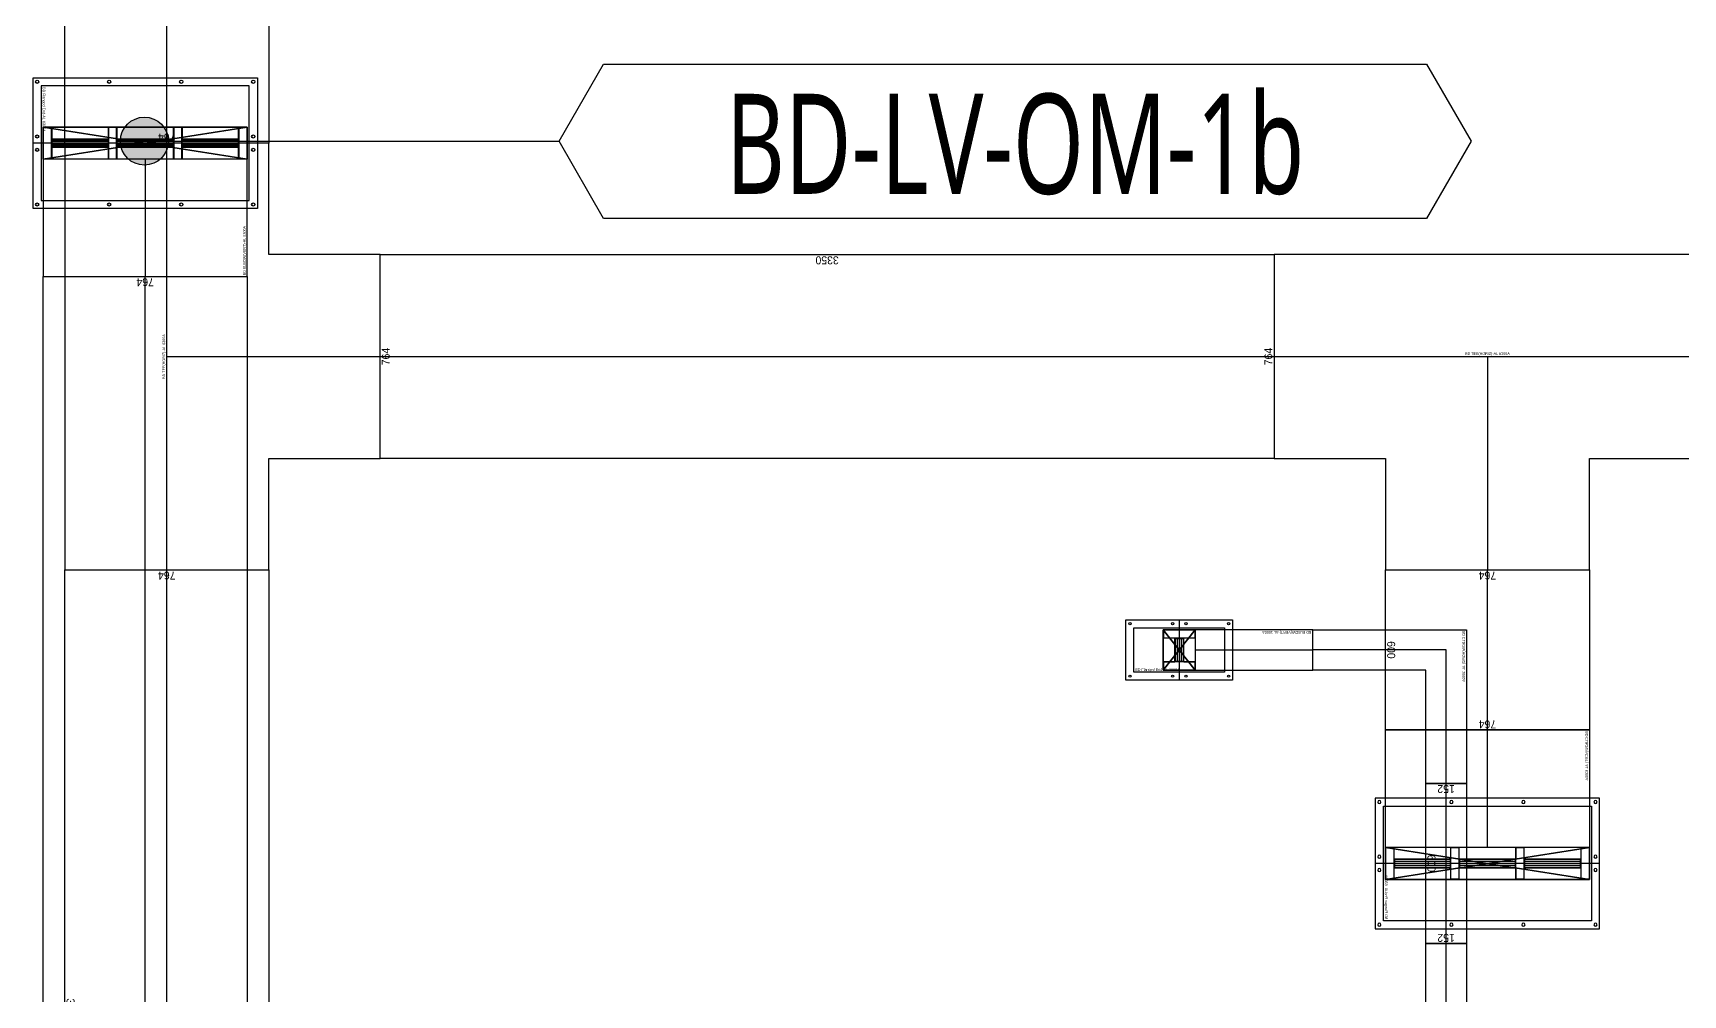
# Model space of a CAD drawing. Header units: millimetres. Extents: x 84228 to 374549, y -351975 to 847575.
# Drawn here: x 111007 to 117192, y -237989 to -234382 of the extents above; entities that cross this region are included whole.
import ezdxf
from ezdxf.enums import TextEntityAlignment as Align

# ---------------------------------------------------------------- set-up
doc = ezdxf.new("R2010")
doc.units = ezdxf.units.MM
doc.header["$LTSCALE"] = 150
doc.layers.get('Defpoints').update_dxf_attribs({"color": 150})
for name, color, linetype in [('-----27 Bus Duct_LV_380-220V', 200, 'Continuous'), ('-----27 Bus Duct_LV_380-220V_LOAD BANK', 7, 'Continuous'), ('-----27 Bus Duct_LV_380-220V_UT', 41, 'Continuous'), ('-----99 Cable Schedule', 2, 'Continuous')]:
    doc.layers.add(name, color=color, linetype=linetype)
doc.styles.add('DH', font='malgun.ttf')
doc.styles.add('ELEC', font='Dotum.ttf')
doc.styles.get("Standard").update_dxf_attribs({"font": 'Dotum.ttf'})
doc.dimstyles.new('전기통신참고용-치수', dxfattribs={"dimscale": 15, "dimtxt": 2, "dimasz": 0, "dimexe": 0, "dimexo": 0, "dimgap": 0.4, "dimtad": 4, "dimdec": 0, "dimzin": 0, "dimdsep": 46, "dimtxsty": 'Standard', "dimblk": 'NONE', "dimcen": 0, "dimse1": 1, "dimse2": 1, "dimsd1": 1, "dimsd2": 1, "dimclrd": 8, "dimclre": 8, "dimclrt": 8, "dimadec": 0, "dimazin": 0, "dimtfac": 1, "dimtdec": 0, "dimtix": 1, "dimtmove": 2, "dimatfit": 0, "dimldrblk": 'NONE', "dimfxl": 2, "dimtolj": 1, "dimtzin": 0, "dimarcsym": 0})

# ---------------------------------------------------------------- blocks, each defined once
blk = doc.blocks.new('*U5')
at = {"color": 1}
for p, q in [((60, 382), (-60, -382)), ((-60, 382), (60, -382))]:
    blk.add_line(p, q, dxfattribs=at)
at = {"color": 0}
blk.add_line((0, 420.5), (0, -420.5), dxfattribs=at)
for points in [[(245, -420.5), (-245, -420.5), (-245, 420.5), (245, 420.5)], [(-215, -389.5), (215, -389.5), (215, 389.5), (-215, 389.5)]]:
    blk.add_lwpolyline(points, close=True, dxfattribs=at)
at = {"color": 1}
blk.add_lwpolyline([(60, -382), (-60, -382), (-60, 382), (60, 382)], close=True, dxfattribs=at)
for points in [[(-60, 136, -0.4142136), (-58, 138), (-17.2, 138, 0.4142136), (-16.2, 139), (-16.2, 349, 0.4142136), (-17.2, 350), (-58, 350, -0.4142136), (-60, 352), (-60, 382, -0.4142136), (-59, 381), (-59, 352, 0.4142136), (-58, 351), (58, 351, 0.4142136), (59, 352), (59, 381, -0.4142136), (60, 382), (60, 352, -0.4142136), (58, 350), (17.2, 350, 0.4142136), (16.2, 349), (16.2, 139, 0.4142136), (17.2, 138), (58, 138, -0.4142136), (60, 136), (60, 124, -0.4142136), (59, 125), (59, 136, 0.4142136), (58, 137), (-58, 137, 0.4142136), (-59, 136), (-59, 125, -0.4142136), (-60, 124), (-60, 124), (-60, 124), (-60, 124)], [(-15.2, 139), (-15.2, 349, -0.4142136), (-14.2, 350), (14.2, 350, -0.4142136), (15.2, 349), (15.2, 139, -0.4142136), (14.2, 138), (-14.2, 138, -0.4142136)], [(-14.2, 140), (-14.2, 348, -0.4142136), (-13.2, 349), (-8.85, 349, -0.4142136), (-7.85, 348), (-7.85, 140, -0.4142136), (-8.85, 139), (-13.2, 139, -0.4142136)], [(-6.85, 140), (-6.85, 348, -0.4142136), (-5.85, 349), (-1.5, 349, -0.4142136), (-0.5, 348), (-0.5, 140, -0.4142136), (-1.5, 139), (-5.85, 139, -0.4142136)], [(0.5, 140), (0.5, 348, -0.4142136), (1.5, 349), (5.85, 349, -0.4142136), (6.85, 348), (6.85, 140, -0.4142136), (5.85, 139), (1.5, 139, -0.4142136)], [(7.85, 140), (7.85, 348, -0.4142136), (8.85, 349), (13.2, 349, -0.4142136), (14.2, 348), (14.2, 140, -0.4142136), (13.2, 139), (8.85, 139, -0.4142136)], [(-60, -108, -0.4142136), (-58, -106), (-17.2, -106, 0.4142136), (-16.2, -105), (-16.2, 105, 0.4142136), (-17.2, 106), (-58, 106, -0.4142136), (-60, 108), (-60, 122, -0.4142136), (-59, 121), (-59, 108, 0.4142136), (-58, 107), (58, 107, 0.4142136), (59, 108), (59, 121, -0.4142136), (60, 122), (60, 108, -0.4142136), (58, 106), (17.2, 106, 0.4142136), (16.2, 105), (16.2, -105, 0.4142136), (17.2, -106), (58, -106, -0.4142136), (60, -108), (60, -121, -0.4142136), (59, -120), (59, -108, 0.4142136), (58, -107), (-58, -107, 0.4142136), (-59, -108), (-59, -120, -0.4142136), (-60, -121), (-60, -121), (-60, -121), (-60, -121)], [(-15.2, -105), (-15.2, 105, -0.4142136), (-14.2, 106), (14.2, 106, -0.4142136), (15.2, 105), (15.2, -105, -0.4142136), (14.2, -106), (-14.2, -106, -0.4142136)], [(-14.2, -104), (-14.2, 104, -0.4142136), (-13.2, 105), (-8.85, 105, -0.4142136), (-7.85, 104), (-7.85, -104, -0.4142136), (-8.85, -105), (-13.2, -105, -0.4142136)], [(-6.85, -104), (-6.85, 104, -0.4142136), (-5.85, 105), (-1.5, 105, -0.4142136), (-0.5, 104), (-0.5, -104, -0.4142136), (-1.5, -105), (-5.85, -105, -0.4142136)], [(0.5, -104), (0.5, 104, -0.4142136), (1.5, 105), (5.85, 105, -0.4142136), (6.85, 104), (6.85, -104, -0.4142136), (5.85, -105), (1.5, -105, -0.4142136)], [(7.85, -104), (7.85, 104, -0.4142136), (8.85, 105), (13.2, 105, -0.4142136), (14.2, 104), (14.2, -104, -0.4142136), (13.2, -105), (8.85, -105, -0.4142136)], [(-60, -352, -0.4142136), (-58, -350), (-17.2, -350, 0.4142136), (-16.2, -349), (-16.2, -139, 0.4142136), (-17.2, -138), (-58, -138, -0.4142136), (-60, -136), (-60, -123, -0.4142136), (-59, -124), (-59, -136, 0.4142136), (-58, -137), (58, -137, 0.4142136), (59, -136), (59, -124, -0.4142136), (60, -123), (60, -136, -0.4142136), (58, -138), (17.2, -138, 0.4142136), (16.2, -139), (16.2, -349, 0.4142136), (17.2, -350), (58, -350, -0.4142136), (60, -352), (60, -382, -0.4142136), (59, -381), (59, -352, 0.4142136), (58, -351), (-58, -351, 0.4142136), (-59, -352), (-59, -381, -0.4142136), (-60, -382), (-60, -382), (-60, -382), (-60, -382)], [(-15.2, -349), (-15.2, -139, -0.4142136), (-14.2, -138), (14.2, -138, -0.4142136), (15.2, -139), (15.2, -349, -0.4142136), (14.2, -350), (-14.2, -350, -0.4142136)], [(-14.2, -348), (-14.2, -140, -0.4142136), (-13.2, -139), (-8.85, -139, -0.4142136), (-7.85, -140), (-7.85, -348, -0.4142136), (-8.85, -349), (-13.2, -349, -0.4142136)], [(-6.85, -348), (-6.85, -140, -0.4142136), (-5.85, -139), (-1.5, -139, -0.4142136), (-0.5, -140), (-0.5, -348, -0.4142136), (-1.5, -349), (-5.85, -349, -0.4142136)], [(0.5, -348), (0.5, -140, -0.4142136), (1.5, -139), (5.85, -139, -0.4142136), (6.85, -140), (6.85, -348, -0.4142136), (5.85, -349), (1.5, -349, -0.4142136)], [(7.85, -348), (7.85, -140, -0.4142136), (8.85, -139), (13.2, -139, -0.4142136), (14.2, -140), (14.2, -348, -0.4142136), (13.2, -349), (8.85, -349, -0.4142136)]]:
    blk.add_lwpolyline(points, format="xyb", close=True, dxfattribs=at)
at = {"color": 0}
for centre in [(-230, 405), (-25, 405), (25, 405), (230, 405), (-230, 135), (230, 135), (-230, -135), (230, -135), (-230, -405), (-25, -405), (25, -405), (230, -405)]:
    blk.add_circle(centre, 6, dxfattribs=at)
at = {"color": 0, "style": 'ELEC'}
blk.add_text('BD Flanged End-AL 6300A', height=10, dxfattribs=at).set_placement((-210, -379.5), align=Align.MIDDLE_LEFT)
blk = doc.blocks.new('*D478')
at = {"layer": 'Defpoints', "color": 0, "transparency": 16777216}
for p in [(0, 13040.2), (764, 13040.2), (764, 13040.2)]:
    blk.add_point(p, dxfattribs=at)
at = {"color": 0, "transparency": 16777216, "insert": (382, 13019.2), "char_height": 30, "attachment_point": 5}
blk.add_mtext('\\A1;{\\C0;764}', dxfattribs=at)
blk = doc.blocks.new('_None')
blk = doc.blocks.new('*D479')
at = {"layer": 'Defpoints', "color": 0, "transparency": 16777216}
for p in [(764, 13040.2), (764, 13040.2), (764, 12440.2)]:
    blk.add_point(p, dxfattribs=at)
at = {"color": 0, "transparency": 16777216, "insert": (743, 12740.2), "char_height": 30, "attachment_point": 5, "rotation": 90}
blk.add_mtext('\\A1;{\\C0;600}', dxfattribs=at)
blk = doc.blocks.new('*D480')
at = {"layer": 'Defpoints', "color": 0, "transparency": 16777216}
for p in [(0, 12440.2), (764, 12440.2), (764, 12440.2)]:
    blk.add_point(p, dxfattribs=at)
at = {"color": 0, "transparency": 16777216, "insert": (382, 12461.3), "char_height": 30, "attachment_point": 5}
blk.add_mtext('\\A1;{\\C0;764}', dxfattribs=at)
blk = doc.blocks.new('*U7')
at = {"color": 1}
for p, q in [((340, 382), (220, -382)), ((220, 382), (340, -382))]:
    blk.add_line(p, q, dxfattribs=at)
at = {"color": 0}
blk.add_lwpolyline([(-220, -382), (220, -382), (220, 382), (-220, 382)], close=True, dxfattribs=at)
blk.add_lwpolyline([(220, -382), (340, -382), (340, 382), (220, 382)], dxfattribs=at)
at = {"color": 1}
for points in [[(220, 136, -0.4142136), (222, 138), (262.8, 138, 0.4142136), (263.8, 139), (263.8, 349, 0.4142136), (262.8, 350), (222, 350, -0.4142136), (220, 352), (220, 382, -0.4142136), (221, 381), (221, 352, 0.4142136), (222, 351), (338, 351, 0.4142136), (339, 352), (339, 381, -0.4142136), (340, 382), (340, 352, -0.4142136), (338, 350), (297.2, 350, 0.4142136), (296.2, 349), (296.2, 139, 0.4142136), (297.2, 138), (338, 138, -0.4142136), (340, 136), (340, 124, -0.4142136), (339, 125), (339, 136, 0.4142136), (338, 137), (222, 137, 0.4142136), (221, 136), (221, 125, -0.4142136), (220, 124), (220, 124), (220, 124), (220, 124)], [(264.8, 139), (264.8, 349, -0.4142136), (265.8, 350), (294.2, 350, -0.4142136), (295.2, 349), (295.2, 139, -0.4142136), (294.2, 138), (265.8, 138, -0.4142136)], [(265.8, 140), (265.8, 348, -0.4142136), (266.8, 349), (271.15, 349, -0.4142136), (272.15, 348), (272.15, 140, -0.4142136), (271.15, 139), (266.8, 139, -0.4142136)], [(273.15, 140), (273.15, 348, -0.4142136), (274.15, 349), (278.5, 349, -0.4142136), (279.5, 348), (279.5, 140, -0.4142136), (278.5, 139), (274.15, 139, -0.4142136)], [(280.5, 140), (280.5, 348, -0.4142136), (281.5, 349), (285.85, 349, -0.4142136), (286.85, 348), (286.85, 140, -0.4142136), (285.85, 139), (281.5, 139, -0.4142136)], [(287.85, 140), (287.85, 348, -0.4142136), (288.85, 349), (293.2, 349, -0.4142136), (294.2, 348), (294.2, 140, -0.4142136), (293.2, 139), (288.85, 139, -0.4142136)], [(220, -108, -0.4142136), (222, -106), (262.8, -106, 0.4142136), (263.8, -105), (263.8, 105, 0.4142136), (262.8, 106), (222, 106, -0.4142136), (220, 108), (220, 122, -0.4142136), (221, 121), (221, 108, 0.4142136), (222, 107), (338, 107, 0.4142136), (339, 108), (339, 121, -0.4142136), (340, 122), (340, 108, -0.4142136), (338, 106), (297.2, 106, 0.4142136), (296.2, 105), (296.2, -105, 0.4142136), (297.2, -106), (338, -106, -0.4142136), (340, -108), (340, -121, -0.4142136), (339, -120), (339, -108, 0.4142136), (338, -107), (222, -107, 0.4142136), (221, -108), (221, -120, -0.4142136), (220, -121), (220, -121), (220, -121), (220, -121)], [(264.8, -105), (264.8, 105, -0.4142136), (265.8, 106), (294.2, 106, -0.4142136), (295.2, 105), (295.2, -105, -0.4142136), (294.2, -106), (265.8, -106, -0.4142136)], [(265.8, -104), (265.8, 104, -0.4142136), (266.8, 105), (271.15, 105, -0.4142136), (272.15, 104), (272.15, -104, -0.4142136), (271.15, -105), (266.8, -105, -0.4142136)], [(273.15, -104), (273.15, 104, -0.4142136), (274.15, 105), (278.5, 105, -0.4142136), (279.5, 104), (279.5, -104, -0.4142136), (278.5, -105), (274.15, -105, -0.4142136)], [(280.5, -104), (280.5, 104, -0.4142136), (281.5, 105), (285.85, 105, -0.4142136), (286.85, 104), (286.85, -104, -0.4142136), (285.85, -105), (281.5, -105, -0.4142136)], [(287.85, -104), (287.85, 104, -0.4142136), (288.85, 105), (293.2, 105, -0.4142136), (294.2, 104), (294.2, -104, -0.4142136), (293.2, -105), (288.85, -105, -0.4142136)], [(220, -352, -0.4142136), (222, -350), (262.8, -350, 0.4142136), (263.8, -349), (263.8, -139, 0.4142136), (262.8, -138), (222, -138, -0.4142136), (220, -136), (220, -123, -0.4142136), (221, -124), (221, -136, 0.4142136), (222, -137), (338, -137, 0.4142136), (339, -136), (339, -124, -0.4142136), (340, -123), (340, -136, -0.4142136), (338, -138), (297.2, -138, 0.4142136), (296.2, -139), (296.2, -349, 0.4142136), (297.2, -350), (338, -350, -0.4142136), (340, -352), (340, -382, -0.4142136), (339, -381), (339, -352, 0.4142136), (338, -351), (222, -351, 0.4142136), (221, -352), (221, -381, -0.4142136), (220, -382), (220, -382), (220, -382), (220, -382)], [(264.8, -349), (264.8, -139, -0.4142136), (265.8, -138), (294.2, -138, -0.4142136), (295.2, -139), (295.2, -349, -0.4142136), (294.2, -350), (265.8, -350, -0.4142136)], [(265.8, -348), (265.8, -140, -0.4142136), (266.8, -139), (271.15, -139, -0.4142136), (272.15, -140), (272.15, -348, -0.4142136), (271.15, -349), (266.8, -349, -0.4142136)], [(273.15, -348), (273.15, -140, -0.4142136), (274.15, -139), (278.5, -139, -0.4142136), (279.5, -140), (279.5, -348, -0.4142136), (278.5, -349), (274.15, -349, -0.4142136)], [(280.5, -348), (280.5, -140, -0.4142136), (281.5, -139), (285.85, -139, -0.4142136), (286.85, -140), (286.85, -348, -0.4142136), (285.85, -349), (281.5, -349, -0.4142136)], [(287.85, -348), (287.85, -140, -0.4142136), (288.85, -139), (293.2, -139, -0.4142136), (294.2, -140), (294.2, -348, -0.4142136), (293.2, -349), (288.85, -349, -0.4142136)]]:
    blk.add_lwpolyline(points, format="xyb", close=True, dxfattribs=at)
blk.add_lwpolyline([(220, 0), (-220, 0)], dxfattribs=at)
at = {"color": 0, "style": 'ELEC'}
blk.add_text('BD ELBOW(VERT)-AL 6300A', height=10, dxfattribs=at).set_placement((-215, -372), align=Align.MIDDLE_LEFT)
blk = doc.blocks.new('*D482')
at = {"layer": 'Defpoints', "color": 0, "transparency": 16777216}
for p in [(0, 12840.2), (764, 12840.2), (764, 12840.2)]:
    blk.add_point(p, dxfattribs=at)
at = {"color": 0, "transparency": 16777216, "insert": (382, 12819.2), "char_height": 30, "attachment_point": 5}
blk.add_mtext('\\A1;{\\C0;764}', dxfattribs=at)
blk = doc.blocks.new('*D483')
at = {"layer": 'Defpoints', "color": 0, "transparency": 16777216}
for p in [(764, 12840.2), (764, 12840.2), (764, 9540.2)]:
    blk.add_point(p, dxfattribs=at)
at = {"color": 0, "transparency": 16777216, "insert": (743, 11190.2), "char_height": 30, "attachment_point": 5, "rotation": 90}
blk.add_mtext('\\A1;{\\C0;3300}', dxfattribs=at)
blk = doc.blocks.new('*D484')
at = {"layer": 'Defpoints', "color": 0, "transparency": 16777216}
for p in [(0, 9540.2), (764, 9540.2), (764, 9540.2)]:
    blk.add_point(p, dxfattribs=at)
at = {"color": 0, "transparency": 16777216, "insert": (382, 9561.3), "char_height": 30, "attachment_point": 5}
blk.add_mtext('\\A1;{\\C0;764}', dxfattribs=at)
blk = doc.blocks.new('*U21')
at = {"color": 0}
blk.add_lwpolyline([(-800, -382), (-382, -382), (-382, -800), (382, -800), (382, -382), (800, -382), (800, 382), (-800, 382)], close=True, dxfattribs=at)
at = {"color": 1}
for points in [[(-800, 0), (800, 0)], [(0, 0), (0, -800)]]:
    blk.add_lwpolyline(points, dxfattribs=at)
at = {"color": 0, "style": 'ELEC'}
blk.add_text('BD TEE(HORIZ)-AL 6300A', height=10, dxfattribs=at).set_placement((0, 10), align=Align.MIDDLE)
blk = doc.blocks.new('*D486')
at = {"layer": 'Defpoints', "color": 0, "transparency": 16777216}
for p in [(0, 15790.2), (764, 15790.2), (764, 15790.2)]:
    blk.add_point(p, dxfattribs=at)
at = {"color": 0, "transparency": 16777216, "insert": (382, 15769.2), "char_height": 30, "attachment_point": 5}
blk.add_mtext('\\A1;{\\C0;764}', dxfattribs=at)
blk = doc.blocks.new('*D487')
at = {"layer": 'Defpoints', "color": 0, "transparency": 16777216}
for p in [(764, 15790.2), (764, 15790.2), (764, 12440.2)]:
    blk.add_point(p, dxfattribs=at)
at = {"color": 0, "transparency": 16777216, "insert": (743, 14115.2), "char_height": 30, "attachment_point": 5, "rotation": 90}
blk.add_mtext('\\A1;{\\C0;3350}', dxfattribs=at)
blk = doc.blocks.new('*D488')
at = {"layer": 'Defpoints', "color": 0, "transparency": 16777216}
for p in [(0, 12440.2), (764, 12440.2), (764, 12440.2)]:
    blk.add_point(p, dxfattribs=at)
at = {"color": 0, "transparency": 16777216, "insert": (382, 12461.3), "char_height": 30, "attachment_point": 5}
blk.add_mtext('\\A1;{\\C0;764}', dxfattribs=at)
blk = doc.blocks.new('*D490')
at = {"layer": 'Defpoints', "color": 0, "transparency": 16777216}
for p in [(0, 12840.2), (764, 12840.2), (764, 12840.2)]:
    blk.add_point(p, dxfattribs=at)
at = {"color": 0, "transparency": 16777216, "insert": (382, 12819.2), "char_height": 30, "attachment_point": 5}
blk.add_mtext('\\A1;{\\C0;764}', dxfattribs=at)
blk = doc.blocks.new('*D491')
at = {"layer": 'Defpoints', "color": 0, "transparency": 16777216}
for p in [(764, 12840.2), (764, 12840.2), (764, 9089.4)]:
    blk.add_point(p, dxfattribs=at)
at = {"color": 0, "transparency": 16777216, "insert": (743, 10964.8), "char_height": 30, "attachment_point": 5, "rotation": 90}
blk.add_mtext('\\A1;{\\C0;3751}', dxfattribs=at)
blk = doc.blocks.new('*D492')
at = {"layer": 'Defpoints', "color": 0, "transparency": 16777216}
for p in [(0, 9089.4), (764, 9089.4), (764, 9089.4)]:
    blk.add_point(p, dxfattribs=at)
at = {"color": 0, "transparency": 16777216, "insert": (382, 9110.4), "char_height": 30, "attachment_point": 5}
blk.add_mtext('\\A1;{\\C0;764}', dxfattribs=at)
blk = doc.blocks.new('*U66')
at = {"color": 1}
for p, q in [((60, 76), (-60, -76)), ((-60, 76), (60, -76))]:
    blk.add_line(p, q, dxfattribs=at)
at = {"color": 0}
blk.add_line((0, 113.5), (0, -113.5), dxfattribs=at)
for points in [[(200, -113.5), (-200, -113.5), (-200, 113.5), (200, 113.5)], [(170, -83.5), (-170, -83.5), (-170, 83.5), (170, 83.5)]]:
    blk.add_lwpolyline(points, close=True, dxfattribs=at)
at = {"color": 1}
blk.add_lwpolyline([(60, -76), (-60, -76), (-60, 76), (60, 76)], close=True, dxfattribs=at)
for points in [[(-60, -46, -0.4142136), (-58, -44), (-17.2, -44, 0.4142136), (-16.2, -43), (-16.2, 43, 0.4142136), (-17.2, 44), (-58, 44, -0.4142136), (-60, 46), (-60, 76, -0.4142136), (-59, 75), (-59, 46, 0.4142136), (-58, 45), (58, 45, 0.4142136), (59, 46), (59, 75, -0.4142136), (60, 76), (60, 46, -0.4142136), (58, 44), (17.2, 44, 0.4142136), (16.2, 43), (16.2, -43, 0.4142136), (17.2, -44), (58, -44, -0.4142136), (60, -46), (60, -76, -0.4142136), (59, -75), (59, -46, 0.4142136), (58, -45), (-58, -45, 0.4142136), (-59, -46), (-59, -75, -0.4142136), (-60, -76), (-60, -76), (-60, -76), (-60, -76)], [(-15.2, -43), (-15.2, 43, -0.4142136), (-14.2, 44), (14.2, 44, -0.4142136), (15.2, 43), (15.2, -43, -0.4142136), (14.2, -44), (-14.2, -44, -0.4142136)], [(-14.2, -42), (-14.2, 42, -0.4142136), (-13.2, 43), (-8.85, 43, -0.4142136), (-7.85, 42), (-7.85, -42, -0.4142136), (-8.85, -43), (-13.2, -43, -0.4142136)], [(-6.85, -42), (-6.85, 42, -0.4142136), (-5.85, 43), (-1.5, 43, -0.4142136), (-0.5, 42), (-0.5, -42, -0.4142136), (-1.5, -43), (-5.85, -43, -0.4142136)], [(0.5, -42), (0.5, 42, -0.4142136), (1.5, 43), (5.85, 43, -0.4142136), (6.85, 42), (6.85, -42, -0.4142136), (5.85, -43), (1.5, -43, -0.4142136)], [(7.85, -42), (7.85, 42, -0.4142136), (8.85, 43), (13.2, 43, -0.4142136), (14.2, 42), (14.2, -42, -0.4142136), (13.2, -43), (8.85, -43, -0.4142136)]]:
    blk.add_lwpolyline(points, format="xyb", close=True, dxfattribs=at)
at = {"color": 0}
for centre in [(-185, 98.5), (-25, 98.5), (25, 98.5), (185, 98.5), (-185, -98.5), (-25, -98.5), (25, -98.5), (185, -98.5)]:
    blk.add_circle(centre, 4, dxfattribs=at)
at = {"color": 0, "style": 'ELEC'}
blk.add_text('BD Flanged End-AL 1000A', height=10, dxfattribs=at).set_placement((-165, -73.5), align=Align.MIDDLE_LEFT)
blk = doc.blocks.new('*U67')
at = {"color": 1}
for p, q in [((340, 76), (220, -76)), ((220, 76), (340, -76))]:
    blk.add_line(p, q, dxfattribs=at)
at = {"color": 0}
blk.add_lwpolyline([(-220, -76), (220, -76), (220, 76), (-220, 76)], close=True, dxfattribs=at)
blk.add_lwpolyline([(220, -76), (340, -76), (340, 76), (220, 76)], dxfattribs=at)
at = {"color": 1}
for points in [[(220, -46, -0.4142136), (222, -44), (262.8, -44, 0.4142136), (263.8, -43), (263.8, 43, 0.4142136), (262.8, 44), (222, 44, -0.4142136), (220, 46), (220, 76, -0.4142136), (221, 75), (221, 46, 0.4142136), (222, 45), (338, 45, 0.4142136), (339, 46), (339, 75, -0.4142136), (340, 76), (340, 46, -0.4142136), (338, 44), (297.2, 44, 0.4142136), (296.2, 43), (296.2, -43, 0.4142136), (297.2, -44), (338, -44, -0.4142136), (340, -46), (340, -76, -0.4142136), (339, -75), (339, -46, 0.4142136), (338, -45), (222, -45, 0.4142136), (221, -46), (221, -75, -0.4142136), (220, -76), (220, -76), (220, -76), (220, -76)], [(264.8, -43), (264.8, 43, -0.4142136), (265.8, 44), (294.2, 44, -0.4142136), (295.2, 43), (295.2, -43, -0.4142136), (294.2, -44), (265.8, -44, -0.4142136)], [(265.8, -42), (265.8, 42, -0.4142136), (266.8, 43), (271.15, 43, -0.4142136), (272.15, 42), (272.15, -42, -0.4142136), (271.15, -43), (266.8, -43, -0.4142136)], [(273.15, -42), (273.15, 42, -0.4142136), (274.15, 43), (278.5, 43, -0.4142136), (279.5, 42), (279.5, -42, -0.4142136), (278.5, -43), (274.15, -43, -0.4142136)], [(280.5, -42), (280.5, 42, -0.4142136), (281.5, 43), (285.85, 43, -0.4142136), (286.85, 42), (286.85, -42, -0.4142136), (285.85, -43), (281.5, -43, -0.4142136)], [(287.85, -42), (287.85, 42, -0.4142136), (288.85, 43), (293.2, 43, -0.4142136), (294.2, 42), (294.2, -42, -0.4142136), (293.2, -43), (288.85, -43, -0.4142136)]]:
    blk.add_lwpolyline(points, format="xyb", close=True, dxfattribs=at)
blk.add_lwpolyline([(220, 0), (-220, 0)], dxfattribs=at)
at = {"color": 0, "style": 'ELEC'}
blk.add_text('BD ELBOW(VERT)-AL 1000A', height=10, dxfattribs=at).set_placement((-215, -66), align=Align.MIDDLE_LEFT)
blk = doc.blocks.new('*U68')
at = {"color": 0}
blk.add_lwpolyline([(-76, -76), (500, -76), (500, 76), (76, 76), (76, 500), (-76, 500)], close=True, dxfattribs=at)
at = {"color": 1}
blk.add_lwpolyline([(500, 0), (0, 0), (0, 500)], dxfattribs=at)
at = {"color": 0, "style": 'ELEC'}
blk.add_text('BD ELBOW(HORIZ)-AL 1000A', height=10, dxfattribs=at).set_placement((-71, -66), align=Align.MIDDLE_LEFT)
blk = doc.blocks.new('*D534')
at = {"layer": 'Defpoints', "color": 0, "transparency": 16777216}
for p in [(0, -822.3), (152, -822.3), (152, -822.3)]:
    blk.add_point(p, dxfattribs=at)
at = {"color": 0, "transparency": 16777216, "insert": (76, -843.3), "char_height": 30, "attachment_point": 5}
blk.add_mtext('\\A1;{\\C0;152}', dxfattribs=at)
blk = doc.blocks.new('*D535')
at = {"layer": 'Defpoints', "color": 0, "transparency": 16777216}
for p in [(152, -822.3), (152, -822.3), (152, -1422.3)]:
    blk.add_point(p, dxfattribs=at)
at = {"color": 0, "transparency": 16777216, "insert": (131, -1122.3), "char_height": 30, "attachment_point": 5, "rotation": 90}
blk.add_mtext('\\A1;{\\C0;600}', dxfattribs=at)
blk = doc.blocks.new('*D536')
at = {"layer": 'Defpoints', "color": 0, "transparency": 16777216}
for p in [(0, -1422.3), (152, -1422.3), (152, -1422.3)]:
    blk.add_point(p, dxfattribs=at)
at = {"color": 0, "transparency": 16777216, "insert": (76, -1401.3), "char_height": 30, "attachment_point": 5}
blk.add_mtext('\\A1;{\\C0;152}', dxfattribs=at)
blk = doc.blocks.new('*D638')
at = {"layer": 'Defpoints', "color": 0, "transparency": 16777216}
for p in [(0, 9235), (764, 9235), (764, 9235)]:
    blk.add_point(p, dxfattribs=at)
at = {"color": 0, "transparency": 16777216, "insert": (382, 9214), "char_height": 30, "attachment_point": 5}
blk.add_mtext('\\A1;{\\C0;764}', dxfattribs=at)
blk = doc.blocks.new('*D639')
at = {"layer": 'Defpoints', "color": 0, "transparency": 16777216}
for p in [(764, 9235), (764, 9235), (764, 2935)]:
    blk.add_point(p, dxfattribs=at)
at = {"color": 0, "transparency": 16777216, "insert": (743, 6085), "char_height": 30, "attachment_point": 5, "rotation": 90}
blk.add_mtext('\\A1;{\\C0;6300}', dxfattribs=at)
blk = doc.blocks.new('*D640')
at = {"layer": 'Defpoints', "color": 0, "transparency": 16777216}
for p in [(0, 2935), (764, 2935), (764, 2935)]:
    blk.add_point(p, dxfattribs=at)
at = {"color": 0, "transparency": 16777216, "insert": (382, 2956.1), "char_height": 30, "attachment_point": 5}
blk.add_mtext('\\A1;{\\C0;764}', dxfattribs=at)
blk = doc.blocks.new('A$C9a0ab699')
h = blk.add_hatch(color=0)
edge = h.paths.add_edge_path()
edge.add_arc((0, 0), 64, 720, 1080, ccw=False)
at = {"color": 0}
blk.add_circle((0, 0), 64, dxfattribs=at)
blk = doc.blocks.new('*U477')
at = {"color": 1}
blk.add_line((382, 13040.2), (382, 12440.2), dxfattribs=at)
at = {"color": 0}
blk.add_lwpolyline([(764, 12440.2), (0, 12440.2), (0, 13040.2), (764, 13040.2)], close=True, dxfattribs=at)
for base, p1, p2, override, picture, middle in [((764, 13040.2), (0, 13040.2), (764, 13040.2), {"dimtxsty": 'Standard', "dimclrd": 0, "dimclre": 0, "dimclrt": 0}, '*D478', (382, 13019.2)), ((764, 12440.2), (0, 12440.2), (764, 12440.2), {"dimtad": 1, "dimtxsty": 'Standard', "dimclrd": 0, "dimclre": 0, "dimclrt": 0}, '*D480', (382, 12461.3))]:
    dim = blk.add_linear_dim(base=base, p1=p1, p2=p2, text='{\\C0;<>}', dimstyle='전기통신참고용-치수', override=override, dxfattribs=at)
    dim.commit()
    dim.dimension.update_dxf_attribs({"geometry": picture, "text_midpoint": middle})
dim = blk.add_linear_dim(base=(764, 13040.2), p1=(764, 12440.2), p2=(764, 13040.2), angle=90, text='{\\C0;<>}', dimstyle='전기통신참고용-치수', override={"dimtad": 1, "dimtxsty": 'Standard', "dimclrd": 0, "dimclre": 0, "dimclrt": 0}, dxfattribs=at)
dim.commit()
dim.dimension.update_dxf_attribs({"geometry": '*D479', "text_midpoint": (743, 12740.2)})
blk = doc.blocks.new('*U481')
at = {"color": 1}
blk.add_line((382, 12840.2), (382, 9540.2), dxfattribs=at)
at = {"color": 0}
blk.add_lwpolyline([(764, 9540.2), (0, 9540.2), (0, 12840.2), (764, 12840.2)], close=True, dxfattribs=at)
for base, p1, p2, override, picture, middle in [((764, 12840.2), (0, 12840.2), (764, 12840.2), {"dimtxsty": 'Standard', "dimclrd": 0, "dimclre": 0, "dimclrt": 0}, '*D482', (382, 12819.2)), ((764, 9540.2), (0, 9540.2), (764, 9540.2), {"dimtad": 1, "dimtxsty": 'Standard', "dimclrd": 0, "dimclre": 0, "dimclrt": 0}, '*D484', (382, 9561.3))]:
    dim = blk.add_linear_dim(base=base, p1=p1, p2=p2, text='{\\C0;<>}', dimstyle='전기통신참고용-치수', override=override, dxfattribs=at)
    dim.commit()
    dim.dimension.update_dxf_attribs({"geometry": picture, "text_midpoint": middle})
dim = blk.add_linear_dim(base=(764, 12840.2), p1=(764, 9540.2), p2=(764, 12840.2), angle=90, text='{\\C0;<>}', dimstyle='전기통신참고용-치수', override={"dimtad": 1, "dimtxsty": 'Standard', "dimclrd": 0, "dimclre": 0, "dimclrt": 0}, dxfattribs=at)
dim.commit()
dim.dimension.update_dxf_attribs({"geometry": '*D483', "text_midpoint": (743, 11190.2)})
blk = doc.blocks.new('*U485')
at = {"color": 1}
blk.add_line((382, 15790.2), (382, 12440.2), dxfattribs=at)
at = {"color": 0}
blk.add_lwpolyline([(764, 12440.2), (0, 12440.2), (0, 15790.2), (764, 15790.2)], close=True, dxfattribs=at)
for base, p1, p2, override, picture, middle in [((764, 15790.2), (0, 15790.2), (764, 15790.2), {"dimtxsty": 'Standard', "dimclrd": 0, "dimclre": 0, "dimclrt": 0}, '*D486', (382, 15769.2)), ((764, 12440.2), (0, 12440.2), (764, 12440.2), {"dimtad": 1, "dimtxsty": 'Standard', "dimclrd": 0, "dimclre": 0, "dimclrt": 0}, '*D488', (382, 12461.3))]:
    dim = blk.add_linear_dim(base=base, p1=p1, p2=p2, text='{\\C0;<>}', dimstyle='전기통신참고용-치수', override=override, dxfattribs=at)
    dim.commit()
    dim.dimension.update_dxf_attribs({"geometry": picture, "text_midpoint": middle})
dim = blk.add_linear_dim(base=(764, 15790.2), p1=(764, 12440.2), p2=(764, 15790.2), angle=90, text='{\\C0;<>}', dimstyle='전기통신참고용-치수', override={"dimtad": 1, "dimtxsty": 'Standard', "dimclrd": 0, "dimclre": 0, "dimclrt": 0}, dxfattribs=at)
dim.commit()
dim.dimension.update_dxf_attribs({"geometry": '*D487', "text_midpoint": (743, 14115.2)})
blk = doc.blocks.new('*U489')
at = {"color": 1}
blk.add_line((382, 12840.2), (382, 9089.4), dxfattribs=at)
at = {"color": 0}
blk.add_lwpolyline([(764, 9089.4), (0, 9089.4), (0, 12840.2), (764, 12840.2)], close=True, dxfattribs=at)
for base, p1, p2, override, picture, middle in [((764, 12840.2), (0, 12840.2), (764, 12840.2), {"dimtxsty": 'Standard', "dimclrd": 0, "dimclre": 0, "dimclrt": 0}, '*D490', (382, 12819.2)), ((764, 9089.4), (0, 9089.4), (764, 9089.4), {"dimtad": 1, "dimtxsty": 'Standard', "dimclrd": 0, "dimclre": 0, "dimclrt": 0}, '*D492', (382, 9110.4))]:
    dim = blk.add_linear_dim(base=base, p1=p1, p2=p2, text='{\\C0;<>}', dimstyle='전기통신참고용-치수', override=override, dxfattribs=at)
    dim.commit()
    dim.dimension.update_dxf_attribs({"geometry": picture, "text_midpoint": middle})
dim = blk.add_linear_dim(base=(764, 12840.2), p1=(764, 9089.4), p2=(764, 12840.2), angle=90, text='{\\C0;<>}', dimstyle='전기통신참고용-치수', override={"dimtad": 1, "dimtxsty": 'Standard', "dimclrd": 0, "dimclre": 0, "dimclrt": 0}, dxfattribs=at)
dim.commit()
dim.dimension.update_dxf_attribs({"geometry": '*D491', "text_midpoint": (743, 10964.8)})
blk = doc.blocks.new('*U533')
at = {"color": 1}
blk.add_line((76, -822.3), (76, -1422.3), dxfattribs=at)
at = {"color": 0}
blk.add_lwpolyline([(152, -1422.3), (0, -1422.3), (0, -822.3), (152, -822.3)], close=True, dxfattribs=at)
for base, p1, p2, override, picture, middle in [((152, -822.3), (0, -822.3), (152, -822.3), {"dimtxsty": 'Standard', "dimclrd": 0, "dimclre": 0, "dimclrt": 0}, '*D534', (76, -843.3)), ((152, -1422.3), (0, -1422.3), (152, -1422.3), {"dimtad": 1, "dimtxsty": 'Standard', "dimclrd": 0, "dimclre": 0, "dimclrt": 0}, '*D536', (76, -1401.3))]:
    dim = blk.add_linear_dim(base=base, p1=p1, p2=p2, text='{\\C0;<>}', dimstyle='전기통신참고용-치수', override=override, dxfattribs=at)
    dim.commit()
    dim.dimension.update_dxf_attribs({"geometry": picture, "text_midpoint": middle})
dim = blk.add_linear_dim(base=(152, -822.3), p1=(152, -1422.3), p2=(152, -822.3), angle=90, text='{\\C0;<>}', dimstyle='전기통신참고용-치수', override={"dimtad": 1, "dimtxsty": 'Standard', "dimclrd": 0, "dimclre": 0, "dimclrt": 0}, dxfattribs=at)
dim.commit()
dim.dimension.update_dxf_attribs({"geometry": '*D535', "text_midpoint": (131, -1122.3)})
blk = doc.blocks.new('*U637')
at = {"color": 1}
blk.add_line((382, 9235), (382, 2935), dxfattribs=at)
at = {"color": 0}
blk.add_lwpolyline([(764, 2935), (0, 2935), (0, 9235), (764, 9235)], close=True, dxfattribs=at)
for base, p1, p2, override, picture, middle in [((764, 9235), (0, 9235), (764, 9235), {"dimtxsty": 'Standard', "dimclrd": 0, "dimclre": 0, "dimclrt": 0}, '*D638', (382, 9214)), ((764, 2935), (0, 2935), (764, 2935), {"dimtad": 1, "dimtxsty": 'Standard', "dimclrd": 0, "dimclre": 0, "dimclrt": 0}, '*D640', (382, 2956.1))]:
    dim = blk.add_linear_dim(base=base, p1=p1, p2=p2, text='{\\C0;<>}', dimstyle='전기통신참고용-치수', override=override, dxfattribs=at)
    dim.commit()
    dim.dimension.update_dxf_attribs({"geometry": picture, "text_midpoint": middle})
dim = blk.add_linear_dim(base=(764, 9235), p1=(764, 2935), p2=(764, 9235), angle=90, text='{\\C0;<>}', dimstyle='전기통신참고용-치수', override={"dimtad": 1, "dimtxsty": 'Standard', "dimclrd": 0, "dimclre": 0, "dimclrt": 0}, dxfattribs=at)
dim.commit()
dim.dimension.update_dxf_attribs({"geometry": '*D639', "text_midpoint": (743, 6085)})

msp = doc.modelspace()

# ---------------------------------------------------------------- linework, layer by layer
at = {"layer": '-----99 Cable Schedule', "color": 1}
msp.add_lwpolyline([(116230.6, -234499.4), (116397.3, -234788.1), (116230.6, -235076.9), (113145.6, -235076.9), (112978.9, -234788.1), (113145.6, -234499.4)], close=True, dxfattribs=at)
msp.add_lwpolyline([(111427.6, -234788.1), (112978.9, -234788.1)], dxfattribs=at)

# ---------------------------------------------------------------- block references
at = {"layer": '-----27 Bus Duct_LV_380-220V'}
msp.add_blockref('*U66', (115303.6, -236695), dxfattribs=at)
for name, p, rotation in [('*U67', (115583.6, -236695), 180), ('*U533', (116379.6, -238617.3), 179.9999999999999)]:
    msp.add_blockref(name, p, dxfattribs=dict(at, rotation=rotation))
at = {"layer": '-----27 Bus Duct_LV_380-220V', "xscale": -1, "rotation": 90}
msp.add_blockref('*U68', (116303.6, -236695), dxfattribs=at)
at = {"layer": '-----27 Bus Duct_LV_380-220V', "xscale": -1}
msp.add_blockref('*U68', (116303.6, -238295), dxfattribs=at)
at = {"layer": '-----27 Bus Duct_LV_380-220V_LOAD BANK'}
for name, p, rotation in [('*U489', (111890.6, -221954.7), 180), ('*U21', (111508.6, -235595), 89.99999999999999), ('*U21', (111508.6, -235595), 89.99999999999999), ('*U485', (128098.8, -235977), 89.99999999999997), ('*U481', (111890.6, -226854.7), 180), ('*U477', (116840.6, -223954.7), 180)]:
    msp.add_blockref(name, p, dxfattribs=dict(at, rotation=rotation))
msp.add_blockref('*U21', (116458.6, -235595), dxfattribs=at)
at = {"layer": '-----27 Bus Duct_LV_380-220V_LOAD BANK', "xscale": -1}
for name, p, rotation in [('*U7', (116458.6, -237215), 90), ('*U5', (116458.6, -237495), 270)]:
    msp.add_blockref(name, p, dxfattribs=dict(at, rotation=rotation))
at = {"layer": '-----27 Bus Duct_LV_380-220V_UT'}
for name, p, rotation in [('*U5', (111427.6, -234795), 270), ('*U7', (111427.6, -235075), 89.99999999999999), ('*U637', (111809.6, -232359.9), 180)]:
    msp.add_blockref(name, p, dxfattribs=dict(at, rotation=rotation))
at = {"layer": '-----99 Cable Schedule', "color": 1, "xscale": 1.40625, "yscale": 1.40625, "zscale": 1.40625, "rotation": 90.00000000000001}
msp.add_blockref('A$C9a0ab699', (111424.5, -234787.5), dxfattribs=at)

# ---------------------------------------------------------------- texts
at = {"layer": '-----99 Cable Schedule', "color": 2, "style": 'DH', "width": 0.7}
msp.add_text('BD-LV-OM-1b', height=375, dxfattribs=at).set_placement((114688.1, -234788.1), align=Align.MIDDLE)

doc.saveas('drawing.dxf')
